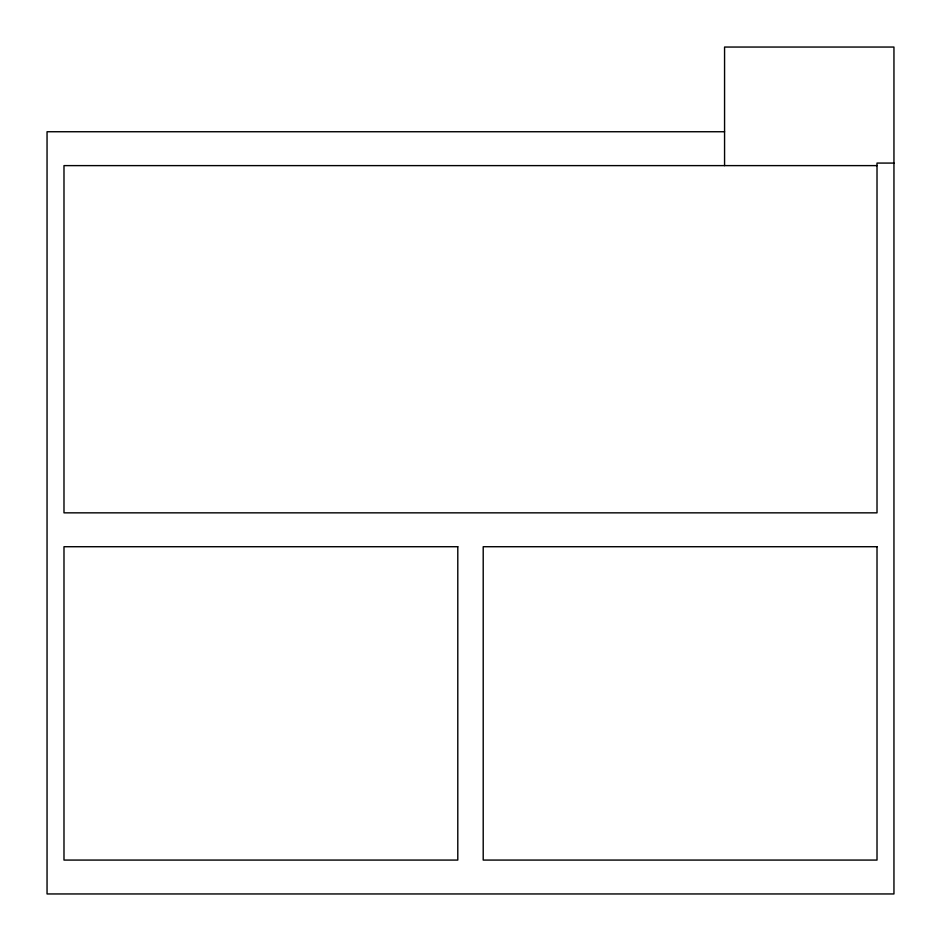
<?xml version="1.0" encoding="UTF-8"?>
<svg xmlns="http://www.w3.org/2000/svg" width="941" height="941" viewBox="0 0 941 941"><rect width="100%" height="100%" fill="white"/><g stroke="black" fill="none" stroke-linecap="round" stroke-linejoin="round"><path stroke-width="1.41" d="M724.57 131.74L47.05 131.74L47.05 893.95L893.95 893.95L893.95 47.05L724.57 47.05L724.57 165.616M893.95 163.075L877.012 163.075L877.012 512.845L63.988 512.845L63.988 165.616L877.012 165.616M457.796 546.721L63.988 546.721L63.988 860.074L457.796 860.074L457.796 546.721M877.012 546.721L483.204 546.721L483.204 860.074L877.012 860.074L877.012 546.721"/></g></svg>
